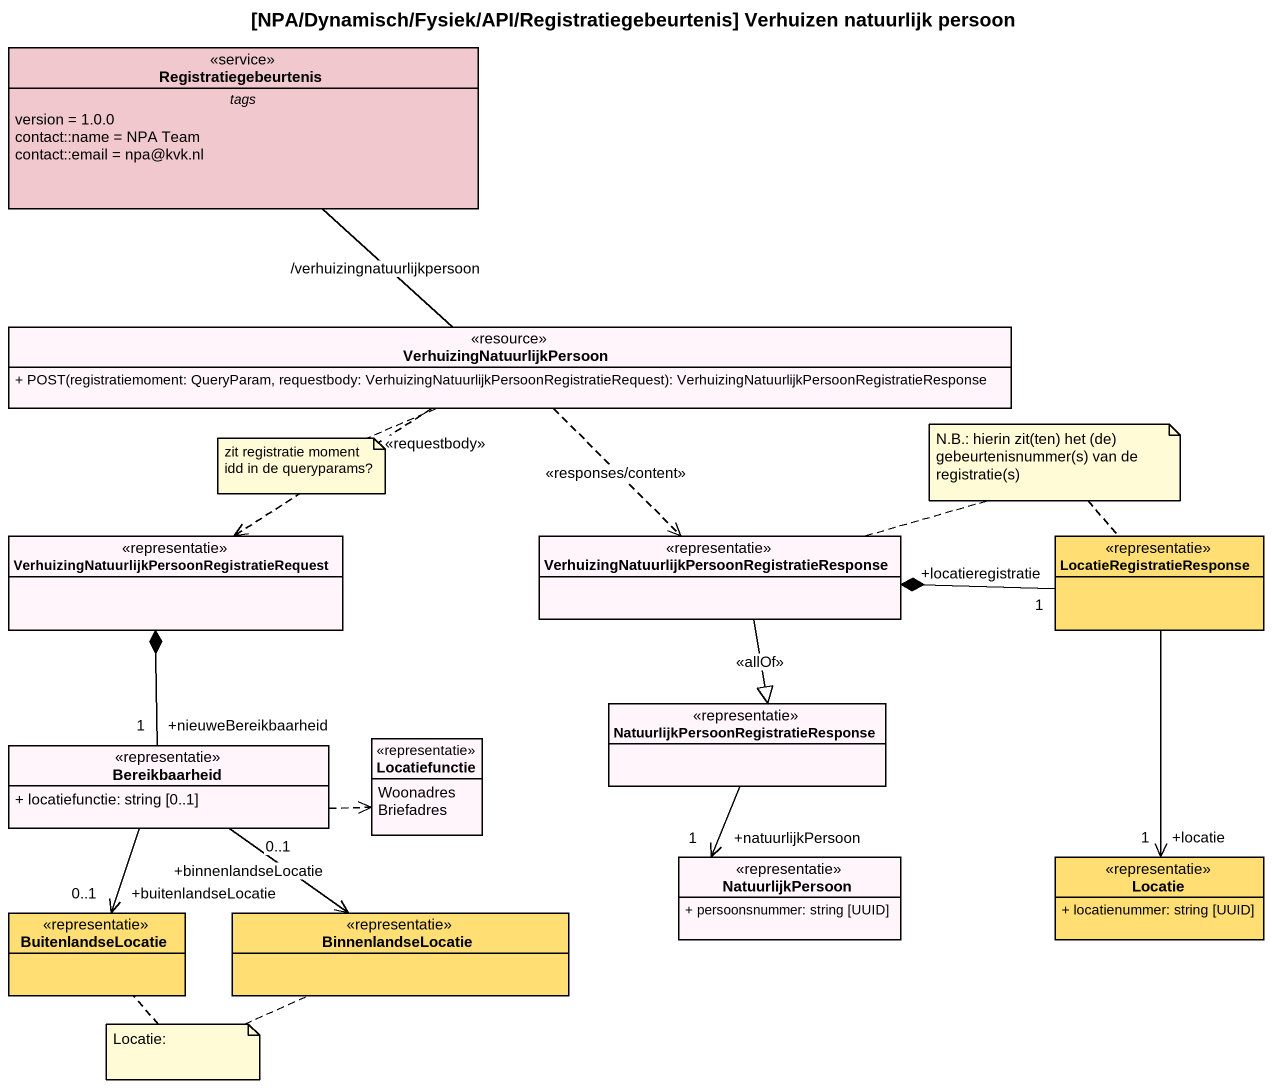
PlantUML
@startuml
title [NPA/Dynamisch/Fysiek/API/Registratiegebeurtenis] Verhuizen natuurlijk persoon
hide circle
hide empty members
skinparam classAttributeIconSize 0
class Registratiegebeurtenis <<service>> #F0C8CD {
  -- tags --
  version = 1.0.0
  contact::name = NPA Team
  contact::email = npa@kvk.nl
}
class VerhuizingNatuurlijkPersoon <<resource>> #FFF5FA {
  + POST(registratiemoment: QueryParam, requestbody: VerhuizingNatuurlijkPersoonRegistratieRequest): VerhuizingNatuurlijkPersoonRegistratieResponse
}
class "VerhuizingNatuurlijkPersoonRegistratieRequest" as VerhuizingNatuurlijkPersoonR <<representatie>> #FFF5FA
class "VerhuizingNatuurlijkPersoonRegistratieResponse" as VerhuizingNatuurlijkPersoonR_2 <<representatie>> #FFF5FA
class LocatieRegistratieResponse <<representatie>> #FFDE73
enum Locatiefunctie <<representatie>> #FFF5FA {
  Woonadres
  Briefadres
}
class "NatuurlijkPersoonRegistratieResponse" as NatuurlijkPersoonRegistratie <<representatie>> #FFF5FA
class Bereikbaarheid <<representatie>> #FFF5FA {
  + locatiefunctie: string [0..1]
}
class NatuurlijkPersoon <<representatie>> #FFF5FA {
  + persoonsnummer: string [UUID]
}
class Locatie <<representatie>> #FFDE73 {
  + locatienummer: string [UUID]
}
class BuitenlandseLocatie <<representatie>> #FFDE73
class BinnenlandseLocatie <<representatie>> #FFDE73
Registratiegebeurtenis -- VerhuizingNatuurlijkPersoon : /verhuizingnatuurlijkpersoon
VerhuizingNatuurlijkPersoon ..> VerhuizingNatuurlijkPersoonR : <<requestbody>>
VerhuizingNatuurlijkPersoon ..> VerhuizingNatuurlijkPersoonR_2 : <<responses/content>>
VerhuizingNatuurlijkPersoonR_2 --|> NatuurlijkPersoonRegistratie : <<allOf>>
LocatieRegistratieResponse "+locatieregistratie\n1" -left-* VerhuizingNatuurlijkPersoonR_2
LocatieRegistratieResponse --> "+locatie\n1" Locatie
NatuurlijkPersoonRegistratie --> "+natuurlijkPersoon\n1" NatuurlijkPersoon
Bereikbaarheid "+nieuweBereikbaarheid\n1" -up-* VerhuizingNatuurlijkPersoonR
Bereikbaarheid .right.> Locatiefunctie
Bereikbaarheid --> "+buitenlandseLocatie\n0..1" BuitenlandseLocatie
Bereikbaarheid --> "+binnenlandseLocatie\n0..1" BinnenlandseLocatie
note as N1
  N.B.: hierin zit(ten) het (de) gebeurtenisnummer(s) van de registratie(s)
end note
N1 .. VerhuizingNatuurlijkPersoonR_2
N1 .. LocatieRegistratieResponse
note left of VerhuizingNatuurlijkPersoon : zit registratie moment idd in de queryparams?
note as N3
  Locatie:
end note
N3 .. BinnenlandseLocatie
N3 .. BuitenlandseLocatie
@enduml
